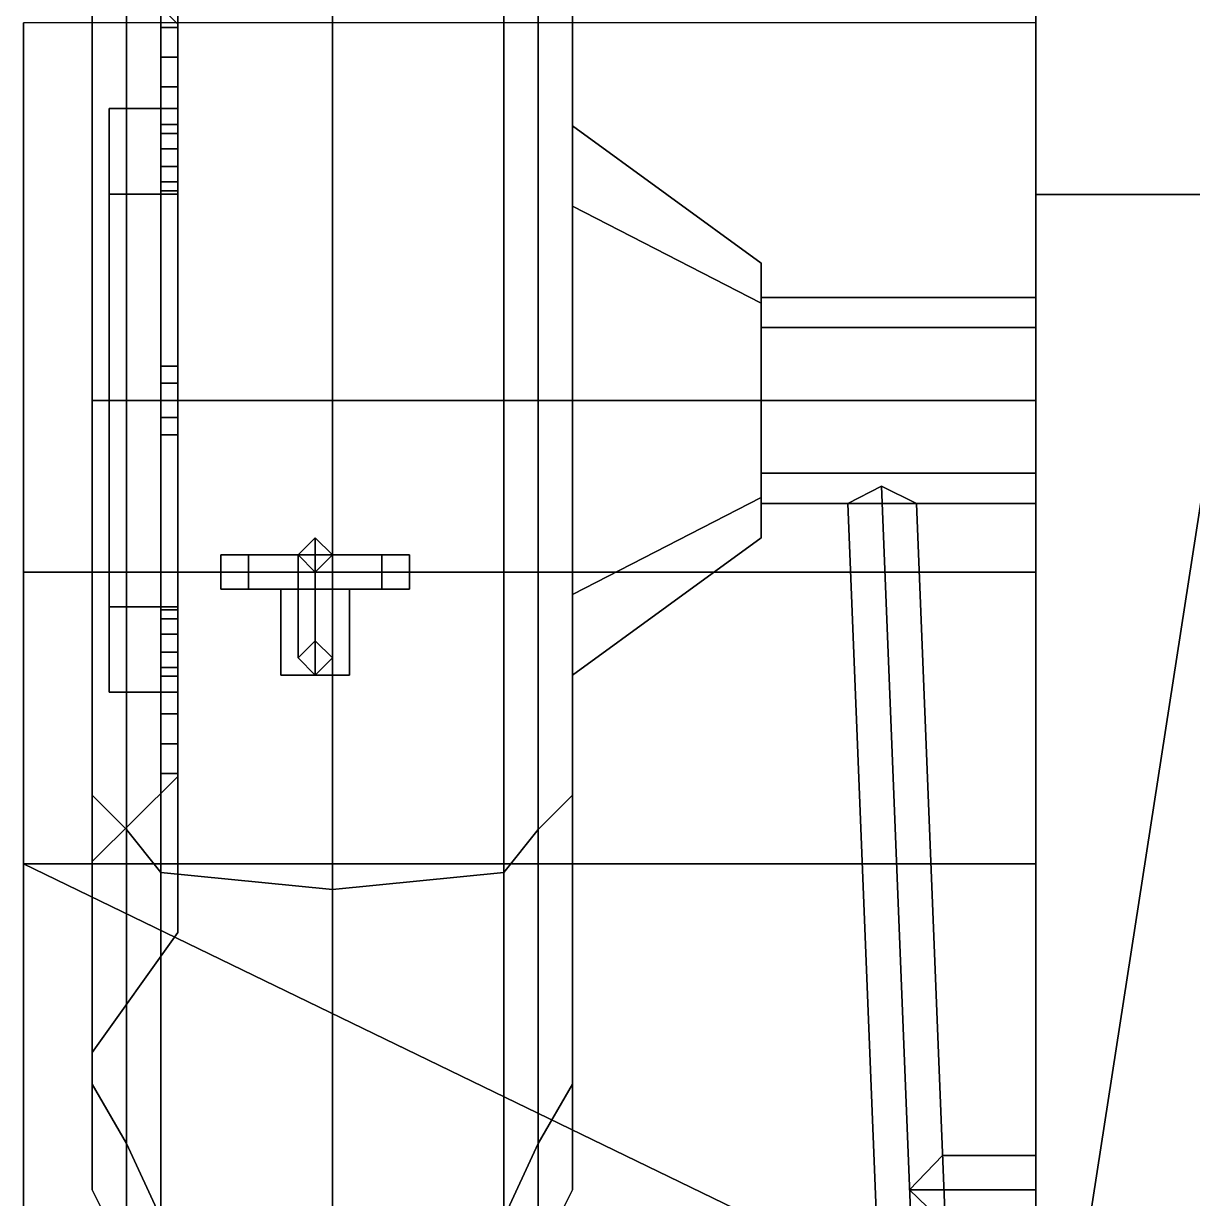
# Model space of a CAD drawing. Header units: millimetres. Extents: x -1.01 to 1.01, y -2.39 to 6.28.
# Drawn here: x -1.01 to -0.329, y -1.995 to -1.31 of the extents above; entities that cross this region are included whole.
import ezdxf

# ---------------------------------------------------------------- set-up
doc = ezdxf.new("R2010")
doc.units = ezdxf.units.MM
doc.layers.add('fenders', color=6, linetype='Continuous')
doc.layers.add('wheels', color=2, linetype='Continuous')

msp = doc.modelspace()

# ---------------------------------------------------------------- linework, layer by layer
for points in [[(0.42, -1.02, 0.47), (0.42, -2.03, 0.47), (-0.42, -2.03, 0.47), (-0.42, -1.02, 0.47)], [(-0.42, -1.3, 1.64), (-0.42, -1.02, 1.64), (-0.4199999999999999, -1.41, 1.38)], [(-0.4199999999999999, -1.41, 1.38), (-0.42, -1.02, 1.64), (-0.42, -1.02, 0.47)], [(-0.42, -1.02, 0.4700000000000001), (-0.42, -2.03, 0.4700000000000001), (-0.4199999999999999, -1.41, 1.38)], [(-0.3, -1.41, 1.38), (-0.3, -1.3, 1.64), (-0.42, -1.3, 1.64), (-0.42, -1.41, 1.38)], [(-0.58, -1.473431457505076, 0.6065685424949239), (-0.58, -1.45, 0.55), (-0.6900000000000001, -1.37, 0.55), (-0.6900000000000001, -1.416862915010152, 0.6631370849898477)], [(-0.58, -1.45, 0.55), (-0.58, -1.473431457505076, 0.4934314575050762), (-0.6900000000000001, -1.416862915010152, 0.4368629150101525), (-0.6900000000000001, -1.37, 0.55)], [(-0.42, -2.21, 0.7000000000000001), (-0.42, -2.21, 1), (-0.4199999999999999, -1.41, 1.38), (-0.4199999999999999, -2.03, 0.47)], [(-0.42, -2.21, 1), (-0.3, -1.43503008423586, 1.368110709987966), (-0.3, -1.41, 1.38), (-0.4199999999999999, -1.41, 1.38)], [(-0.58, -1.53, 0.63), (-0.58, -1.473431457505076, 0.6065685424949239), (-0.6900000000000001, -1.416862915010152, 0.6631370849898477), (-0.6900000000000001, -1.53, 0.7100000000000001)], [(-0.58, -1.473431457505076, 0.4934314575050762), (-0.58, -1.53, 0.47), (-0.6900000000000001, -1.53, 0.39), (-0.6900000000000001, -1.416862915010152, 0.4368629150101525)], [(0.42, -2.21, 1), (0.3, -1.43503008423586, 1.368110709987966), (-0.3, -1.43503008423586, 1.368110709987966), (-0.42, -2.21, 1)], [(-0.58, -1.487573593128807, 0.5924264068711929), (-0.58, -1.47, 0.55), (-0.58, -1.45, 0.55), (-0.58, -1.473431457505076, 0.6065685424949236)], [(-0.58, -1.47, 0.55), (-0.58, -1.487573593128807, 0.5075735931288072), (-0.58, -1.473431457505076, 0.4934314575050762), (-0.58, -1.45, 0.55)], [(-0.42, -1.487573593128807, 0.5924264068711929), (-0.42, -1.47, 0.55), (-0.58, -1.47, 0.55), (-0.58, -1.487573593128807, 0.5924264068711929)], [(-0.42, -1.47, 0.55), (-0.42, -1.487573593128807, 0.5075735931288072), (-0.58, -1.487573593128807, 0.5075735931288072), (-0.58, -1.47, 0.55)], [(-0.58, -1.53, 0.6100000000000001), (-0.58, -1.487573593128807, 0.5924264068711929), (-0.58, -1.473431457505076, 0.6065685424949239), (-0.58, -1.53, 0.63)], [(-0.5799999999999998, -1.487573593128807, 0.5075735931288071), (-0.5799999999999998, -1.53, 0.4900000000000001), (-0.5799999999999998, -1.53, 0.47), (-0.5799999999999998, -1.473431457505076, 0.4934314575050763)], [(-0.42, -1.53, 0.6100000000000001), (-0.42, -1.487573593128807, 0.5924264068711929), (-0.58, -1.487573593128807, 0.5924264068711929), (-0.58, -1.53, 0.6100000000000001)], [(-0.42, -1.487573593128807, 0.5075735931288072), (-0.42, -1.53, 0.49), (-0.58, -1.53, 0.49), (-0.58, -1.487573593128807, 0.5075735931288072)], [(-0.58, -1.586568542494924, 0.6065685424949239), (-0.58, -1.53, 0.63), (-0.6900000000000001, -1.53, 0.7100000000000001), (-0.6900000000000001, -1.643137084989848, 0.6631370849898477)], [(-0.58, -1.53, 0.47), (-0.58, -1.586568542494924, 0.4934314575050762), (-0.6900000000000001, -1.643137084989848, 0.4368629150101524), (-0.6900000000000001, -1.53, 0.39)], [(-0.42, -1.572426406871193, 0.5924264068711929), (-0.42, -1.53, 0.6100000000000001), (-0.58, -1.53, 0.6100000000000001), (-0.58, -1.572426406871193, 0.5924264068711929)], [(-0.42, -1.53, 0.49), (-0.42, -1.572426406871193, 0.5075735931288072), (-0.58, -1.572426406871193, 0.5075735931288072), (-0.58, -1.53, 0.49)], [(-0.58, -1.53, 0.49), (-0.58, -1.572426406871193, 0.5075735931288072), (-0.58, -1.586568542494924, 0.4934314575050762), (-0.58, -1.53, 0.4700000000000001)], [(-0.58, -1.572426406871193, 0.5924264068711929), (-0.58, -1.53, 0.61), (-0.58, -1.53, 0.63), (-0.58, -1.586568542494924, 0.6065685424949236)], [(-0.42, -1.59, 0.55), (-0.42, -1.572426406871193, 0.5924264068711929), (-0.58, -1.572426406871193, 0.5924264068711929), (-0.58, -1.59, 0.55)], [(-0.42, -1.572426406871193, 0.5075735931288072), (-0.42, -1.59, 0.55), (-0.58, -1.59, 0.55), (-0.58, -1.572426406871193, 0.5075735931288072)], [(-0.58, -1.572426406871193, 0.5075735931288075), (-0.58, -1.59, 0.5500000000000003), (-0.58, -1.61, 0.5500000000000003), (-0.58, -1.586568542494924, 0.4934314575050767)], [(-0.58, -1.59, 0.5500000000000003), (-0.58, -1.572426406871193, 0.5924264068711931), (-0.58, -1.586568542494924, 0.6065685424949241), (-0.58, -1.61, 0.5500000000000003)], [(-0.51, -1.58, 0.5700000000000001), (-0.5296000000000001, -1.59, 0.55), (-0.51, -2.08, 0.55), (-0.49, -2.08, 0.5700000000000001)], [(-0.5296000000000001, -1.59, 0.55), (-0.51, -1.58, 0.53), (-0.49, -2.08, 0.53), (-0.51, -2.08, 0.55)], [(-0.4896, -1.59, 0.55), (-0.51, -1.58, 0.5700000000000001), (-0.49, -2.08, 0.5700000000000001), (-0.47, -2.08, 0.55)], [(-0.51, -1.58, 0.53), (-0.4896, -1.59, 0.55), (-0.47, -2.08, 0.55), (-0.49, -2.08, 0.53)], [(-0.58, -1.61, 0.55), (-0.58, -1.586568542494924, 0.6065685424949239), (-0.6900000000000001, -1.643137084989848, 0.6631370849898477), (-0.6900000000000001, -1.69, 0.55)], [(-0.58, -1.586568542494924, 0.4934314575050762), (-0.58, -1.61, 0.55), (-0.6900000000000001, -1.69, 0.55), (-0.6900000000000001, -1.643137084989848, 0.4368629150101524)], [(-0.84, -1.61, 1.29), (-0.85, -1.62, 1.29), (-0.85, -1.68, 1.64), (-0.84, -1.67, 1.64)], [(-0.83, -1.62, 1.29), (-0.84, -1.61, 1.29), (-0.84, -1.67, 1.64), (-0.83, -1.68, 1.64)], [(-0.87889087296526, -1.62, 1.58889087296526), (-0.895, -1.62, 1.55), (-0.895, -1.64, 1.55), (-0.87889087296526, -1.64, 1.58889087296526)], [(-0.895, -1.62, 1.55), (-0.8788908729652601, -1.62, 1.51110912703474), (-0.8788908729652601, -1.64, 1.51110912703474), (-0.895, -1.64, 1.55)], [(-0.8011091270347399, -1.62, 1.58889087296526), (-0.895, -1.62, 1.55), (-0.87889087296526, -1.62, 1.58889087296526), (-0.84, -1.62, 1.605)], [(-0.7849999999999999, -1.62, 1.55), (-0.8788908729652601, -1.62, 1.51110912703474), (-0.895, -1.62, 1.55), (-0.8011091270347399, -1.62, 1.58889087296526)], [(-0.84, -1.62, 1.605), (-0.87889087296526, -1.62, 1.58889087296526), (-0.87889087296526, -1.64, 1.58889087296526), (-0.84, -1.64, 1.605)], [(-0.8788908729652601, -1.62, 1.51110912703474), (-0.84, -1.62, 1.495), (-0.84, -1.64, 1.495), (-0.8788908729652601, -1.64, 1.51110912703474)], [(-0.8011091270347399, -1.62, 1.51110912703474), (-0.84, -1.62, 1.495), (-0.8788908729652601, -1.62, 1.51110912703474), (-0.785, -1.62, 1.55)], [(-0.85, -1.62, 1.29), (-0.84, -1.63, 1.29), (-0.84, -1.69, 1.64), (-0.85, -1.68, 1.64)], [(-0.84, -1.63, 1.29), (-0.83, -1.62, 1.29), (-0.83, -1.68, 1.64), (-0.84, -1.69, 1.64)], [(-0.8011091270347399, -1.62, 1.58889087296526), (-0.84, -1.62, 1.605), (-0.84, -1.64, 1.605), (-0.8011091270347399, -1.64, 1.58889087296526)], [(-0.84, -1.62, 1.495), (-0.8011091270347399, -1.62, 1.51110912703474), (-0.8011091270347399, -1.64, 1.51110912703474), (-0.84, -1.64, 1.495)], [(-0.7849999999999999, -1.62, 1.55), (-0.8011091270347399, -1.62, 1.58889087296526), (-0.8011091270347399, -1.64, 1.58889087296526), (-0.7849999999999999, -1.64, 1.55)], [(-0.8011091270347399, -1.62, 1.51110912703474), (-0.7849999999999999, -1.62, 1.55), (-0.7849999999999999, -1.64, 1.55), (-0.8011091270347399, -1.64, 1.51110912703474)], [(-0.8788908729652599, -1.64, 1.58889087296526), (-0.8949999999999999, -1.64, 1.55), (-0.8599999999999999, -1.64, 1.55), (-0.8399999999999999, -1.64, 1.57)], [(-0.8949999999999998, -1.64, 1.55), (-0.87889087296526, -1.64, 1.51110912703474), (-0.8599999999999999, -1.64, 1.55)], [(-0.8399999999999999, -1.64, 1.605), (-0.8788908729652599, -1.64, 1.58889087296526), (-0.8399999999999999, -1.64, 1.57)], [(-0.87889087296526, -1.64, 1.51110912703474), (-0.8399999999999999, -1.64, 1.495), (-0.8399999999999999, -1.64, 1.53), (-0.8599999999999999, -1.64, 1.55)], [(-0.84, -1.64, 1.57), (-0.86, -1.64, 1.55), (-0.86, -1.69, 1.55), (-0.84, -1.69, 1.57)], [(-0.86, -1.64, 1.55), (-0.84, -1.64, 1.53), (-0.84, -1.69, 1.53), (-0.86, -1.69, 1.55)], [(-0.82, -1.64, 1.55), (-0.84, -1.64, 1.57), (-0.84, -1.69, 1.57), (-0.82, -1.69, 1.55)], [(-0.84, -1.64, 1.53), (-0.82, -1.64, 1.55), (-0.82, -1.69, 1.55), (-0.84, -1.69, 1.53)], [(-0.84, -1.64, 1.495), (-0.8011091270347399, -1.64, 1.51110912703474), (-0.84, -1.64, 1.53)], [(-0.8011091270347399, -1.64, 1.51110912703474), (-0.7849999999999999, -1.64, 1.55), (-0.82, -1.64, 1.55), (-0.84, -1.64, 1.53)], [(-0.8011091270347399, -1.64, 1.58889087296526), (-0.8400000000000001, -1.64, 1.605), (-0.8400000000000001, -1.64, 1.57), (-0.8200000000000001, -1.64, 1.55)], [(-0.7850000000000001, -1.64, 1.55), (-0.8011091270347399, -1.64, 1.58889087296526), (-0.8200000000000001, -1.64, 1.55)], [(-0.8400000000000001, -1.69, 1.64), (-0.83, -1.68, 1.64), (-0.84, -1.67, 1.64), (-0.85, -1.68, 1.64)], [(-0.8400000000000001, -1.69, 1.53), (-0.8200000000000001, -1.69, 1.55), (-0.84, -1.69, 1.57), (-0.86, -1.69, 1.55)], [(-0.42, -1.99, 0.5700000000000001), (-0.42, -1.97, 0.55), (-0.4744, -1.97, 0.55), (-0.4936, -1.99, 0.5700000000000001)], [(-0.42, -1.97, 0.55), (-0.42, -1.99, 0.53), (-0.4936, -1.99, 0.53), (-0.4744, -1.97, 0.55)], [(-0.42, -2.01, 0.55), (-0.42, -1.99, 0.5700000000000001), (-0.4936, -1.99, 0.5700000000000001), (-0.4728000000000001, -2.01, 0.55)], [(-0.42, -1.99, 0.53), (-0.42, -2.01, 0.55), (-0.4728000000000001, -2.01, 0.55), (-0.4936, -1.99, 0.53)]]:
    msp.add_3dface(points)
at = {"layer": 'fenders'}
for points in [[(-0.4199999999999999, -1.63, 1.29), (-0.4199999999999999, -1.31, 1.29), (-1.01, -1.31, 1.29), (-1.01, -1.63, 1.29)], [(-1.01, -1.63, 1.29), (-1.01, -1.31, 1.29), (-1.01, -1.31, 1.25), (-1.01, -1.63, 1.25)], [(-0.4199999999999999, -2.000000000000002, 1.099749999999999), (-0.4199999999999999, -1.599473684210526, 1.29), (-0.4199999999999999, -1.63, 1.29), (-0.4199999999999999, -1.8, 1.24)], [(-1.01, -1.8, 1.24), (-1.01, -1.63, 1.29), (-1.01, -1.63, 1.25)], [(-0.4199999999999999, -1.8, 1.24), (-0.4199999999999999, -1.63, 1.29), (-1.01, -1.63, 1.29), (-1.01, -1.8, 1.24)], [(-1.01, -1.79, 1.2), (-1.01, -1.8, 1.24), (-1.01, -1.63, 1.25), (-1.01, -1.79, 1.2)], [(-1.01, -1.79, 1.2), (-1.01, -2.12, 1.06), (-1.01, -1.8, 1.24), (-1.01, -1.79, 1.2)], [(-1.01, -2.12, 1.01), (-1.01, -2.12, 1.06), (-1.01, -1.79, 1.2), (-1.01, -2.12, 1.01)], [(-0.4200000000000005, -2.013333333333333, 1.12), (-0.4199999999999999, -1.8, 1.24), (-1.01, -1.8, 1.24), (-0.5700000000000001, -2.013333333333333, 1.12)], [(-0.5700000000000001, -2.013333333333333, 1.12), (-1.01, -1.8, 1.24), (-1.01, -2.12, 1.06), (-0.5700000000000001, -2.21, 1.009375)], [(-0.4199999999999999, -2.000000000000002, 1.099749999999999), (-0.4199999999999999, -1.8, 1.24), (-0.4199999999999999, -1.8, 1.24), (-0.4199999999999999, -2.000000000000002, 1.12)], [(-0.4199999999999999, -2.000000000000002, 1.12), (-0.4199999999999999, -1.8, 1.24), (-0.4199999999999999, -1.8, 1.24), (-0.4200000000000005, -2.013333333333333, 1.12)]]:
    msp.add_3dface(points, dxfattribs=at)
at = {"layer": 'wheels'}
for points in [[(-0.69, -1.131628314259158, 0.7800000000000001), (-0.6900000000000002, -1.76, 0.948371685740842), (-0.6900000000000002, -1.928371685740842, 0.7800000000000002), (-0.69, -1.07, 0.55)], [(-0.69, -1.07, 0.5500000000000002), (-0.6900000000000002, -1.928371685740842, 0.7800000000000002), (-0.6900000000000002, -1.99, 0.5500000000000003), (-0.69, -1.131628314259158, 0.3200000000000002)], [(-0.69, -1.131628314259158, 0.3200000000000003), (-0.6900000000000002, -1.99, 0.5500000000000004), (-0.6900000000000002, -1.928371685740842, 0.3200000000000003), (-0.6900000000000001, -1.3, 0.1516283142591583)], [(-0.6900000000000001, -1.3, 0.9483716857408419), (-0.6900000000000002, -1.53, 1.01), (-0.6900000000000002, -1.76, 0.948371685740842), (-0.69, -1.131628314259158, 0.78)], [(-0.97, -1.261299423149112, 0.8187005768508882), (-0.97, -1.15, 0.55), (-0.92, -1.22, 0.55), (-0.92, -1.31079689783217, 0.7692031021678298)], [(-0.97, -1.15, 0.55), (-0.97, -1.261299423149112, 0.281299423149112), (-0.92, -1.31079689783217, 0.3307968978321704), (-0.92, -1.22, 0.55)], [(-0.9200000000000002, -1.31079689783217, 0.7692031021678283), (-0.92, -1.22, 0.5500000000000003), (-0.92, -1.312679491924311, 0.5600000000000003), (-0.92, -1.33, 0.5700000000000003)], [(-0.9200000000000002, -1.22, 0.5500000000000005), (-0.92, -1.37443650813896, 0.4227207793864221), (-0.92, -1.33, 0.5300000000000007), (-0.92, -1.312679491924311, 0.5400000000000007)], [(-0.9200000000000002, -1.220000000000001, 0.5499999999999987), (-0.92, -1.31079689783217, 0.3307968978321707), (-0.92, -1.369260127236909, 0.4034022628606406), (-0.92, -1.37443650813896, 0.4227207793864221)], [(-0.92, -1.22, 0.5500000000000003), (-0.92, -1.22, 0.5500000000000003), (-0.92, -1.312679491924311, 0.5400000000000003), (-0.92, -1.312679491924311, 0.5600000000000003)], [(-0.8300000000000001, -1.245, 0.05636551984287019), (-0.8300000000000001, -1.53, -0.01999999999999991), (-0.93, -1.53), (-0.93, -1.255, 0.07368602791855888)], [(-0.8300000000000001, -1.53, 1.12), (-0.8300000000000001, -1.245, 1.04363448015713), (-0.93, -1.255, 1.026313972081441), (-0.93, -1.53, 1.1)], [(-0.8300000000000001, -1.53, -0.01999999999999991), (-0.8300000000000001, -1.245000000000001, 0.05636551984287008), (-0.73, -1.255, 0.07368602791855877), (-0.7300000000000001, -1.53)], [(-0.8300000000000001, -1.245000000000001, 1.04363448015713), (-0.8300000000000001, -1.53, 1.12), (-0.7300000000000001, -1.53, 1.1), (-0.73, -1.255, 1.026313972081441)], [(-0.93, -1.255, 0.07368602791855872), (-0.93, -1.53), (-0.9500000000000001, -1.53, 0.05000000000000004), (-0.9500000000000001, -1.28, 0.1169872981077809)], [(-0.93, -1.53, 1.1), (-0.93, -1.255, 1.026313972081441), (-0.9500000000000001, -1.28, 0.9830127018922195), (-0.9500000000000001, -1.53, 1.05)], [(-0.7300000000000001, -1.530000000000001), (-0.73, -1.255, 0.0736860279185585), (-0.7100000000000001, -1.280000000000001, 0.1169872981077805), (-0.7100000000000002, -1.530000000000001, 0.05000000000000004)], [(-0.73, -1.255, 1.026313972081442), (-0.7300000000000001, -1.53, 1.1), (-0.7100000000000002, -1.53, 1.05), (-0.7100000000000001, -1.280000000000001, 0.9830127018922195)], [(-0.97, -1.261299423149112, 0.281299423149112), (-0.9700000000000001, -1.53, 0.17), (-0.92, -1.53, 0.24), (-0.92, -1.31079689783217, 0.3307968978321704)], [(-0.9700000000000001, -1.3, 0.1516283142591586), (-0.9700000000000001, -1.53, 0.0900000000000003), (-0.97, -1.53, 0.1700000000000002), (-0.97, -1.261299423149112, 0.2812994231491122)], [(-0.9700000000000001, -1.53, 0.93), (-0.97, -1.261299423149112, 0.8187005768508882), (-0.92, -1.31079689783217, 0.7692031021678298), (-0.92, -1.53, 0.8600000000000001)], [(-0.9700000000000001, -1.3, 0.948371685740842), (-0.97, -1.261299423149112, 0.8187005768508882), (-0.9700000000000001, -1.53, 0.93)], [(-0.9500000000000001, -1.28, 0.1169872981077809), (-0.9500000000000001, -1.53, 0.05000000000000004), (-0.9700000000000001, -1.53, 0.09000000000000002), (-0.9700000000000001, -1.3, 0.1516283142591583)], [(-0.9500000000000001, -1.53, 1.05), (-0.9500000000000001, -1.28, 0.9830127018922195), (-0.9700000000000001, -1.3, 0.948371685740842), (-0.9700000000000001, -1.53, 1.01)], [(-0.7100000000000002, -1.53, 0.05000000000000004), (-0.7100000000000001, -1.28, 0.1169872981077807), (-0.6900000000000001, -1.3, 0.1516283142591583), (-0.6900000000000002, -1.53, 0.09000000000000002)], [(-0.7100000000000001, -1.28, 0.9830127018922193), (-0.7100000000000002, -1.53, 1.05), (-0.6900000000000002, -1.53, 1.01), (-0.6900000000000001, -1.3, 0.9483716857408417)], [(-0.9700000000000001, -1.53, 1.01), (-0.9700000000000001, -1.3, 0.9483716857408417), (-0.9700000000000001, -1.53, 0.93)], [(-0.6900000000000001, -1.3, 0.1516283142591585), (-0.6900000000000002, -1.928371685740842, 0.3200000000000003), (-0.6900000000000002, -1.76, 0.1516283142591583), (-0.6900000000000002, -1.53, 0.09000000000000002)], [(-0.93, -1.312679491924311, 0.5600000000000003), (-0.93, -1.312679491924311, 0.5400000000000003), (-0.93, -1.33, 0.5300000000000002), (-0.93, -1.33, 0.5700000000000003)], [(-0.92, -1.312679491924311, 0.5400000000000003), (-0.92, -1.33, 0.5300000000000002), (-0.93, -1.33, 0.5300000000000002), (-0.93, -1.312679491924311, 0.5400000000000003)], [(-0.92, -1.312679491924311, 0.5600000000000003), (-0.92, -1.312679491924311, 0.5400000000000003), (-0.93, -1.312679491924311, 0.5400000000000003), (-0.93, -1.312679491924311, 0.5600000000000003)], [(-0.92, -1.33, 0.5700000000000003), (-0.92, -1.312679491924311, 0.5600000000000003), (-0.93, -1.312679491924311, 0.5600000000000003), (-0.93, -1.33, 0.5700000000000003)], [(-0.9200000000000002, -1.310796897832172, 0.3307968978321696), (-0.92, -1.53, 0.24), (-0.92, -1.52, 0.3326794919243113), (-0.92, -1.51, 0.3500000000000001)], [(-0.9200000000000002, -1.31079689783217, 0.76920310216783), (-0.92, -1.33, 0.5700000000000003), (-0.92, -1.37443650813896, 0.6772792206135787), (-0.92, -1.369260127236909, 0.6965977371393601)], [(-0.92, -1.31079689783217, 0.3307968978321707), (-0.92, -1.31079689783217, 0.3307968978321707), (-0.92, -1.38340226286064, 0.3892601272369096), (-0.92, -1.369260127236909, 0.4034022628606406)], [(-0.9200000000000002, -1.31079689783217, 0.3307968978321703), (-0.92, -1.51, 0.3500000000000001), (-0.92, -1.402720779386422, 0.3944365081389599), (-0.92, -1.38340226286064, 0.3892601272369095)], [(-0.9200000000000002, -1.529999999999998, 0.8599999999999994), (-0.92, -1.31079689783217, 0.7692031021678297), (-0.92, -1.38340226286064, 0.7107398727630908), (-0.92, -1.402720779386421, 0.7055634918610405)], [(-0.92, -1.31079689783217, 0.7692031021678297), (-0.92, -1.31079689783217, 0.7692031021678297), (-0.92, -1.369260127236909, 0.6965977371393598), (-0.92, -1.38340226286064, 0.7107398727630908)], [(-0.93, -1.33, 0.5700000000000003), (-0.93, -1.33, 0.5300000000000002), (-0.93, -1.347320508075689, 0.5400000000000003), (-0.93, -1.347320508075689, 0.5600000000000003)], [(-0.92, -1.347320508075689, 0.5600000000000003), (-0.92, -1.33, 0.5700000000000003), (-0.93, -1.33, 0.5700000000000003), (-0.93, -1.347320508075689, 0.5600000000000003)], [(-0.92, -1.33, 0.5300000000000002), (-0.92, -1.347320508075689, 0.5400000000000003), (-0.93, -1.347320508075689, 0.5400000000000003), (-0.93, -1.33, 0.5300000000000002)], [(-0.92, -1.37443650813896, 0.4227207793864221), (-0.92, -1.393755024664741, 0.4278971602884725), (-0.92, -1.347320508075689, 0.5400000000000007), (-0.92, -1.33, 0.5300000000000007)], [(-0.92, -1.33, 0.5700000000000003), (-0.92, -1.347320508075689, 0.5600000000000003), (-0.92, -1.393755024664741, 0.6721028397115283), (-0.92, -1.37443650813896, 0.6772792206135787)], [(-0.92, -1.347320508075689, 0.5400000000000003), (-0.92, -1.347320508075689, 0.5600000000000003), (-0.93, -1.347320508075689, 0.5600000000000003), (-0.93, -1.347320508075689, 0.5400000000000003)], [(-0.92, -1.393755024664741, 0.4278971602884725), (-0.92, -1.409791847198287, 0.4297918471982873), (-0.92, -1.36, 0.5500000000000007), (-0.92, -1.347320508075689, 0.5400000000000007)], [(-0.92, -1.347320508075689, 0.5600000000000003), (-0.92, -1.36, 0.5500000000000003), (-0.92, -1.409791847198287, 0.6702081528017134), (-0.92, -1.393755024664741, 0.6721028397115283)], [(-0.92, -1.36, 0.5499999999999998), (-0.92, -1.36, 0.5499999999999998), (-0.92, -1.347320508075689, 0.5599999999999996), (-0.92, -1.347320508075689, 0.5399999999999996)], [(-0.9600000000000001, -1.53, 0.7200000000000002), (-0.9600000000000001, -1.409791847198287, 0.6702081528017133), (-0.9600000000000001, -1.36, 0.55), (-0.9600000000000001, -1.650208152801713, 0.6702081528017131)], [(-0.92, -1.36, 0.55), (-0.92, -1.409791847198287, 0.429791847198287), (-0.9600000000000001, -1.409791847198287, 0.429791847198287), (-0.9600000000000001, -1.36, 0.55)], [(-0.9600000000000001, -1.650208152801713, 0.6702081528017131), (-0.9600000000000001, -1.36, 0.55), (-0.9600000000000001, -1.409791847198287, 0.429791847198287), (-0.9600000000000001, -1.7, 0.55)], [(-0.92, -1.409791847198287, 0.6702081528017132), (-0.92, -1.36, 0.55), (-0.9600000000000001, -1.36, 0.55), (-0.9600000000000001, -1.409791847198287, 0.6702081528017132)], [(-0.93, -1.38340226286064, 0.7107398727630908), (-0.93, -1.369260127236909, 0.6965977371393598), (-0.93, -1.37443650813896, 0.6772792206135787), (-0.93, -1.402720779386421, 0.7055634918610405)], [(-0.92, -1.369260127236909, 0.6965977371393598), (-0.92, -1.37443650813896, 0.6772792206135787), (-0.93, -1.37443650813896, 0.6772792206135787), (-0.93, -1.369260127236909, 0.6965977371393598)], [(-0.93, -1.369260127236909, 0.4034022628606406), (-0.93, -1.38340226286064, 0.3892601272369096), (-0.93, -1.402720779386421, 0.39443650813896), (-0.93, -1.37443650813896, 0.4227207793864221)], [(-0.92, -1.369260127236909, 0.4034022628606406), (-0.92, -1.38340226286064, 0.3892601272369096), (-0.93, -1.38340226286064, 0.3892601272369096), (-0.93, -1.369260127236909, 0.4034022628606406)], [(-0.92, -1.37443650813896, 0.4227207793864221), (-0.92, -1.369260127236909, 0.4034022628606406), (-0.93, -1.369260127236909, 0.4034022628606406), (-0.93, -1.37443650813896, 0.4227207793864221)], [(-0.92, -1.38340226286064, 0.7107398727630908), (-0.92, -1.369260127236909, 0.6965977371393598), (-0.93, -1.369260127236909, 0.6965977371393598), (-0.93, -1.38340226286064, 0.7107398727630908)], [(-0.93, -1.402720779386421, 0.7055634918610405), (-0.93, -1.37443650813896, 0.6772792206135787), (-0.93, -1.393755024664741, 0.6721028397115281), (-0.93, -1.407897160288472, 0.6862449753352591)], [(-0.93, -1.37443650813896, 0.4227207793864221), (-0.93, -1.402720779386421, 0.39443650813896), (-0.93, -1.407897160288472, 0.4137550246647415), (-0.93, -1.393755024664741, 0.4278971602884725)], [(-0.92, -1.393755024664741, 0.4278971602884725), (-0.92, -1.37443650813896, 0.4227207793864221), (-0.93, -1.37443650813896, 0.4227207793864221), (-0.93, -1.393755024664741, 0.4278971602884725)], [(-0.92, -1.37443650813896, 0.6772792206135787), (-0.92, -1.393755024664741, 0.6721028397115281), (-0.93, -1.393755024664741, 0.6721028397115281), (-0.93, -1.37443650813896, 0.6772792206135787)], [(-0.92, -1.38340226286064, 0.3892601272369096), (-0.92, -1.402720779386421, 0.39443650813896), (-0.93, -1.402720779386421, 0.39443650813896), (-0.93, -1.38340226286064, 0.3892601272369096)], [(-0.92, -1.402720779386421, 0.7055634918610405), (-0.92, -1.38340226286064, 0.7107398727630908), (-0.93, -1.38340226286064, 0.7107398727630908), (-0.93, -1.402720779386421, 0.7055634918610405)], [(-0.92, -1.407897160288472, 0.4137550246647415), (-0.92, -1.393755024664741, 0.4278971602884725), (-0.93, -1.393755024664741, 0.4278971602884725), (-0.93, -1.407897160288472, 0.4137550246647415)], [(-0.92, -1.393755024664741, 0.6721028397115281), (-0.92, -1.407897160288472, 0.6862449753352591), (-0.93, -1.407897160288472, 0.6862449753352591), (-0.93, -1.393755024664741, 0.6721028397115281)], [(-0.9199999999999999, -1.409791847198287, 0.4297918471982864), (-0.9199999999999999, -1.409791847198287, 0.4297918471982864), (-0.9199999999999999, -1.393755024664742, 0.4278971602884716), (-0.9199999999999999, -1.407897160288472, 0.4137550246647406)], [(-0.92, -1.409791847198287, 0.6702081528017128), (-0.92, -1.409791847198287, 0.6702081528017128), (-0.92, -1.407897160288472, 0.6862449753352591), (-0.92, -1.393755024664741, 0.6721028397115281)], [(-0.92, -1.407897160288472, 0.6862449753352591), (-0.92, -1.402720779386421, 0.7055634918610405), (-0.93, -1.402720779386421, 0.7055634918610405), (-0.93, -1.407897160288472, 0.6862449753352591)], [(-0.92, -1.402720779386421, 0.39443650813896), (-0.92, -1.407897160288472, 0.4137550246647415), (-0.93, -1.407897160288472, 0.4137550246647415), (-0.93, -1.402720779386421, 0.39443650813896)], [(-0.92, -1.402720779386421, 0.7055634918610405), (-0.92, -1.407897160288472, 0.6862449753352591), (-0.92, -1.52, 0.7326794919243109), (-0.92, -1.51, 0.7499999999999998)], [(-0.92, -1.51, 0.3500000000000001), (-0.92, -1.52, 0.3673205080756888), (-0.92, -1.407897160288472, 0.4137550246647413), (-0.92, -1.402720779386422, 0.3944365081389599)], [(-0.9200000000000002, -1.53, 0.8600000000000002), (-0.92, -1.402720779386421, 0.7055634918610405), (-0.92, -1.51, 0.7499999999999998), (-0.92, -1.52, 0.7673205080756886)], [(-0.92, -1.53, 0.7200000000000001), (-0.92, -1.409791847198287, 0.6702081528017132), (-0.9600000000000001, -1.409791847198287, 0.6702081528017132), (-0.9600000000000001, -1.53, 0.7200000000000001)], [(-0.9600000000000001, -1.7, 0.5500000000000002), (-0.9600000000000001, -1.409791847198287, 0.4297918471982871), (-0.9600000000000001, -1.53, 0.38), (-0.9600000000000001, -1.650208152801713, 0.4297918471982869)], [(-0.92, -1.409791847198287, 0.429791847198287), (-0.92, -1.53, 0.38), (-0.9600000000000001, -1.53, 0.38), (-0.9600000000000001, -1.409791847198287, 0.429791847198287)], [(-0.92, -1.407897160288472, 0.6862449753352591), (-0.92, -1.409791847198287, 0.6702081528017131), (-0.92, -1.53, 0.72), (-0.92, -1.52, 0.7326794919243109)], [(-0.92, -1.52, 0.3673205080756888), (-0.92, -1.53, 0.38), (-0.92, -1.409791847198287, 0.4297918471982871), (-0.92, -1.407897160288472, 0.4137550246647413)], [(-0.93, -1.51, 0.3500000000000001), (-0.93, -1.55, 0.3500000000000001), (-0.93, -1.54, 0.3673205080756888), (-0.93, -1.52, 0.3673205080756888)], [(-0.93, -1.52, 0.3326794919243113), (-0.93, -1.54, 0.3326794919243113), (-0.93, -1.55, 0.3500000000000001), (-0.93, -1.51, 0.3500000000000001)], [(-0.92, -1.52, 0.3673205080756888), (-0.92, -1.51, 0.3500000000000001), (-0.93, -1.51, 0.3500000000000001), (-0.93, -1.52, 0.3673205080756888)], [(-0.92, -1.51, 0.3500000000000001), (-0.92, -1.52, 0.3326794919243113), (-0.93, -1.52, 0.3326794919243113), (-0.93, -1.51, 0.3500000000000001)], [(-0.92, -1.52, 0.7673205080756887), (-0.92, -1.51, 0.75), (-0.93, -1.51, 0.75), (-0.93, -1.52, 0.7673205080756887)], [(-0.92, -1.51, 0.75), (-0.92, -1.52, 0.7326794919243113), (-0.93, -1.52, 0.7326794919243113), (-0.93, -1.51, 0.75)], [(-0.93, -1.54, 0.7673205080756887), (-0.93, -1.52, 0.7673205080756887), (-0.93, -1.51, 0.75), (-0.93, -1.55, 0.75)], [(-0.93, -1.55, 0.75), (-0.93, -1.51, 0.75), (-0.93, -1.52, 0.7326794919243113), (-0.93, -1.54, 0.7326794919243113)], [(-0.92, -1.54, 0.3673205080756888), (-0.92, -1.52, 0.3673205080756888), (-0.93, -1.52, 0.3673205080756888), (-0.93, -1.54, 0.3673205080756888)], [(-0.92, -1.52, 0.3326794919243113), (-0.92, -1.54, 0.3326794919243113), (-0.93, -1.54, 0.3326794919243113), (-0.93, -1.52, 0.3326794919243113)], [(-0.92, -1.54, 0.7673205080756887), (-0.92, -1.52, 0.7673205080756887), (-0.93, -1.52, 0.7673205080756887), (-0.93, -1.54, 0.7673205080756887)], [(-0.92, -1.52, 0.7326794919243113), (-0.92, -1.54, 0.7326794919243113), (-0.93, -1.54, 0.7326794919243113), (-0.93, -1.52, 0.7326794919243113)], [(-0.92, -1.53, 0.24), (-0.92, -1.53, 0.24), (-0.92, -1.54, 0.3326794919243113), (-0.92, -1.52, 0.3326794919243113)], [(-0.92, -1.53, 0.7200000000000001), (-0.92, -1.53, 0.7200000000000001), (-0.92, -1.54, 0.7326794919243113), (-0.92, -1.52, 0.7326794919243113)], [(-0.92, -1.53, 0.8600000000000001), (-0.92, -1.53, 0.8600000000000001), (-0.92, -1.52, 0.7673205080756887), (-0.92, -1.54, 0.7673205080756887)], [(-0.92, -1.53, 0.3799999999999999), (-0.92, -1.53, 0.3799999999999999), (-0.92, -1.52, 0.3673205080756887), (-0.92, -1.54, 0.3673205080756887)], [(-0.9700000000000001, -1.53, 0.17), (-0.9700000000000001, -1.798700576850888, 0.2812994231491119), (-0.9200000000000002, -1.74920310216783, 0.3307968978321703), (-0.92, -1.53, 0.24)], [(-0.9700000000000001, -1.76, 0.151628314259158), (-0.97, -1.798700576850888, 0.2812994231491118), (-0.9700000000000001, -1.53, 0.17)], [(-0.9500000000000001, -1.53, 0.05000000000000004), (-0.9500000000000001, -1.78, 0.1169872981077807), (-0.9700000000000001, -1.76, 0.1516283142591583), (-0.9700000000000001, -1.53, 0.09000000000000002)], [(-0.9700000000000001, -1.53, 0.09000000000000008), (-0.9700000000000001, -1.76, 0.1516283142591582), (-0.9700000000000001, -1.53, 0.17)], [(-0.9700000000000001, -1.798700576850888, 0.8187005768508882), (-0.9700000000000001, -1.53, 0.93), (-0.92, -1.53, 0.8600000000000001), (-0.9200000000000002, -1.74920310216783, 0.7692031021678298)], [(-0.9700000000000001, -1.760000000000001, 0.9483716857408415), (-0.9700000000000001, -1.530000000000001, 1.01), (-0.97, -1.53, 0.9300000000000002), (-0.97, -1.798700576850888, 0.8187005768508879)], [(-0.9500000000000001, -1.78, 0.9830127018922193), (-0.9500000000000001, -1.53, 1.05), (-0.9700000000000001, -1.53, 1.01), (-0.9700000000000001, -1.76, 0.9483716857408417)], [(-0.92, -1.650208152801713, 0.6702081528017131), (-0.92, -1.53, 0.7200000000000001), (-0.9600000000000001, -1.53, 0.7200000000000001), (-0.9600000000000001, -1.650208152801713, 0.6702081528017131)], [(-0.92, -1.53, 0.38), (-0.92, -1.650208152801713, 0.4297918471982869), (-0.9600000000000001, -1.650208152801713, 0.4297918471982869), (-0.9600000000000001, -1.53, 0.38)], [(-0.93, -1.53), (-0.93, -1.805, 0.0736860279185585), (-0.9500000000000001, -1.78, 0.1169872981077805), (-0.9500000000000001, -1.53, 0.05000000000000004)], [(-0.93, -1.805, 1.026313972081442), (-0.93, -1.53, 1.1), (-0.9500000000000001, -1.53, 1.05), (-0.9500000000000001, -1.78, 0.9830127018922195)], [(-0.8300000000000001, -1.53, -0.01999999999999991), (-0.8300000000000001, -1.815, 0.05636551984287008), (-0.93, -1.805, 0.07368602791855877), (-0.93, -1.53)], [(-0.8300000000000001, -1.815, 1.04363448015713), (-0.8300000000000001, -1.53, 1.12), (-0.93, -1.53, 1.1), (-0.93, -1.805, 1.026313972081441)], [(-0.9200000000000002, -1.53, 0.2399999999999999), (-0.92, -1.657279220613578, 0.3944365081389597), (-0.92, -1.55, 0.3500000000000004), (-0.92, -1.54, 0.3326794919243116)], [(-0.9200000000000002, -1.530000000000002, 0.2400000000000008), (-0.92, -1.74920310216783, 0.3307968978321701), (-0.92, -1.67659773713936, 0.3892601272369091), (-0.92, -1.657279220613578, 0.3944365081389597)], [(-0.92, -1.54, 0.7326794919243113), (-0.92, -1.53, 0.7200000000000001), (-0.92, -1.650208152801713, 0.6702081528017131), (-0.92, -1.652102839711528, 0.6862449753352589)], [(-0.92, -1.652102839711528, 0.4137550246647409), (-0.92, -1.650208152801713, 0.4297918471982869), (-0.92, -1.53, 0.38), (-0.92, -1.54, 0.3673205080756891)], [(-0.9200000000000002, -1.749203102167828, 0.7692031021678306), (-0.92, -1.53, 0.8600000000000001), (-0.92, -1.54, 0.7673205080756887), (-0.92, -1.55, 0.75)], [(-0.8300000000000001, -1.815, 0.05636551984287019), (-0.8300000000000001, -1.53, -0.01999999999999991), (-0.7300000000000001, -1.53), (-0.7300000000000002, -1.805, 0.07368602791855888)], [(-0.8300000000000001, -1.53, 1.12), (-0.8300000000000001, -1.815, 1.04363448015713), (-0.7300000000000002, -1.805, 1.026313972081441), (-0.7300000000000001, -1.53, 1.1)], [(-0.7300000000000002, -1.805, 0.07368602791855872), (-0.7300000000000001, -1.530000000000001), (-0.7100000000000002, -1.530000000000001, 0.05000000000000004), (-0.7100000000000002, -1.780000000000001, 0.1169872981077809)], [(-0.7300000000000001, -1.53, 1.1), (-0.7300000000000002, -1.805, 1.026313972081441), (-0.7100000000000002, -1.78, 0.9830127018922195), (-0.7100000000000002, -1.53, 1.05)], [(-0.7100000000000002, -1.780000000000001, 0.1169872981077809), (-0.7100000000000002, -1.53, 0.05000000000000004), (-0.6900000000000002, -1.53, 0.09000000000000002), (-0.6900000000000002, -1.76, 0.1516283142591583)], [(-0.7100000000000002, -1.53, 1.05), (-0.7100000000000002, -1.78, 0.9830127018922195), (-0.6900000000000002, -1.76, 0.948371685740842), (-0.6900000000000002, -1.53, 1.01)], [(-0.92, -1.55, 0.3500000000000001), (-0.92, -1.54, 0.3673205080756888), (-0.93, -1.54, 0.3673205080756888), (-0.93, -1.55, 0.3500000000000001)], [(-0.92, -1.54, 0.3326794919243113), (-0.92, -1.55, 0.3500000000000001), (-0.93, -1.55, 0.3500000000000001), (-0.93, -1.54, 0.3326794919243113)], [(-0.92, -1.55, 0.75), (-0.92, -1.54, 0.7673205080756887), (-0.93, -1.54, 0.7673205080756887), (-0.93, -1.55, 0.75)], [(-0.92, -1.54, 0.7326794919243113), (-0.92, -1.55, 0.75), (-0.93, -1.55, 0.75), (-0.93, -1.54, 0.7326794919243113)], [(-0.92, -1.55, 0.75), (-0.92, -1.54, 0.7326794919243113), (-0.92, -1.652102839711528, 0.6862449753352589), (-0.92, -1.657279220613578, 0.7055634918610403)], [(-0.92, -1.657279220613578, 0.3944365081389597), (-0.92, -1.652102839711528, 0.4137550246647409), (-0.92, -1.54, 0.3673205080756891), (-0.92, -1.55, 0.3500000000000004)], [(-0.9200000000000002, -1.74920310216783, 0.7692031021678299), (-0.92, -1.55, 0.75), (-0.92, -1.657279220613578, 0.7055634918610403), (-0.92, -1.67659773713936, 0.7107398727630907)], [(-0.92, -1.650208152801713, 0.4297918471982869), (-0.92, -1.7, 0.55), (-0.9600000000000001, -1.7, 0.55), (-0.9600000000000001, -1.650208152801713, 0.4297918471982869)], [(-0.92, -1.7, 0.55), (-0.92, -1.650208152801713, 0.6702081528017131), (-0.9600000000000001, -1.650208152801713, 0.6702081528017131), (-0.9600000000000001, -1.7, 0.55)], [(-0.93, -1.68556349186104, 0.6772792206135783), (-0.93, -1.657279220613578, 0.7055634918610403), (-0.93, -1.652102839711528, 0.6862449753352589), (-0.93, -1.666244975335259, 0.6721028397115278)], [(-0.92, -1.657279220613578, 0.7055634918610403), (-0.92, -1.652102839711528, 0.6862449753352589), (-0.93, -1.652102839711528, 0.6862449753352589), (-0.93, -1.657279220613578, 0.7055634918610403)], [(-0.93, -1.657279220613578, 0.3944365081389597), (-0.93, -1.68556349186104, 0.4227207793864215), (-0.93, -1.666244975335259, 0.4278971602884719), (-0.93, -1.652102839711528, 0.4137550246647409)], [(-0.92, -1.652102839711528, 0.4137550246647409), (-0.92, -1.657279220613578, 0.3944365081389597), (-0.93, -1.657279220613578, 0.3944365081389597), (-0.93, -1.652102839711528, 0.4137550246647409)], [(-0.92, -1.666244975335259, 0.4278971602884719), (-0.92, -1.652102839711528, 0.4137550246647409), (-0.93, -1.652102839711528, 0.4137550246647409), (-0.93, -1.666244975335259, 0.4278971602884719)], [(-0.92, -1.652102839711528, 0.6862449753352589), (-0.92, -1.666244975335259, 0.6721028397115278), (-0.93, -1.666244975335259, 0.6721028397115278), (-0.93, -1.652102839711528, 0.6862449753352589)], [(-0.92, -1.712679491924311, 0.5399999999999998), (-0.92, -1.7, 0.55), (-0.92, -1.650208152801713, 0.4297918471982869), (-0.92, -1.666244975335259, 0.427897160288472)], [(-0.92, -1.666244975335259, 0.6721028397115278), (-0.92, -1.650208152801713, 0.670208152801713), (-0.92, -1.7, 0.5499999999999996), (-0.92, -1.712679491924311, 0.5599999999999996)], [(-0.92, -1.650208152801714, 0.4297918471982867), (-0.92, -1.650208152801714, 0.4297918471982867), (-0.92, -1.652102839711528, 0.413755024664741), (-0.92, -1.66624497533526, 0.427897160288472)], [(-0.92, -1.650208152801714, 0.6702081528017132), (-0.92, -1.650208152801714, 0.6702081528017132), (-0.92, -1.666244975335259, 0.6721028397115285), (-0.92, -1.652102839711528, 0.6862449753352595)], [(-0.93, -1.690739872763091, 0.6965977371393597), (-0.93, -1.67659773713936, 0.7107398727630907), (-0.93, -1.657279220613578, 0.7055634918610403), (-0.93, -1.68556349186104, 0.6772792206135783)], [(-0.93, -1.67659773713936, 0.3892601272369091), (-0.93, -1.690739872763091, 0.4034022628606401), (-0.93, -1.68556349186104, 0.4227207793864215), (-0.93, -1.657279220613578, 0.3944365081389597)], [(-0.92, -1.657279220613578, 0.3944365081389597), (-0.92, -1.67659773713936, 0.3892601272369091), (-0.93, -1.67659773713936, 0.3892601272369091), (-0.93, -1.657279220613578, 0.3944365081389597)], [(-0.92, -1.67659773713936, 0.7107398727630907), (-0.92, -1.657279220613578, 0.7055634918610403), (-0.93, -1.657279220613578, 0.7055634918610403), (-0.93, -1.67659773713936, 0.7107398727630907)], [(-0.92, -1.68556349186104, 0.4227207793864215), (-0.92, -1.666244975335259, 0.4278971602884719), (-0.93, -1.666244975335259, 0.4278971602884719), (-0.93, -1.68556349186104, 0.4227207793864215)], [(-0.92, -1.666244975335259, 0.6721028397115278), (-0.92, -1.68556349186104, 0.6772792206135783), (-0.93, -1.68556349186104, 0.6772792206135783), (-0.93, -1.666244975335259, 0.6721028397115278)], [(-0.92, -1.73, 0.5299999999999998), (-0.92, -1.712679491924311, 0.5399999999999998), (-0.92, -1.666244975335259, 0.427897160288472), (-0.92, -1.68556349186104, 0.4227207793864216)], [(-0.92, -1.68556349186104, 0.6772792206135783), (-0.92, -1.666244975335259, 0.6721028397115278), (-0.92, -1.712679491924311, 0.5599999999999996), (-0.92, -1.73, 0.5699999999999996)], [(-0.92, -1.67659773713936, 0.3892601272369091), (-0.92, -1.690739872763091, 0.4034022628606401), (-0.93, -1.690739872763091, 0.4034022628606401), (-0.93, -1.67659773713936, 0.3892601272369091)], [(-0.92, -1.690739872763091, 0.6965977371393597), (-0.92, -1.67659773713936, 0.7107398727630907), (-0.93, -1.67659773713936, 0.7107398727630907), (-0.93, -1.690739872763091, 0.6965977371393597)], [(-0.92, -1.74920310216783, 0.3307968978321701), (-0.92, -1.74920310216783, 0.3307968978321701), (-0.92, -1.690739872763091, 0.4034022628606401), (-0.92, -1.67659773713936, 0.3892601272369091)], [(-0.92, -1.74920310216783, 0.7692031021678296), (-0.92, -1.74920310216783, 0.7692031021678296), (-0.92, -1.67659773713936, 0.7107398727630907), (-0.92, -1.690739872763091, 0.6965977371393597)], [(-0.92, -1.68556349186104, 0.6772792206135783), (-0.92, -1.690739872763091, 0.6965977371393597), (-0.93, -1.690739872763091, 0.6965977371393597), (-0.93, -1.68556349186104, 0.6772792206135783)], [(-0.92, -1.690739872763091, 0.4034022628606401), (-0.92, -1.68556349186104, 0.4227207793864215), (-0.93, -1.68556349186104, 0.4227207793864215), (-0.93, -1.690739872763091, 0.4034022628606401)], [(-0.9200000000000002, -1.839999999999999, 0.5500000000000014), (-0.92, -1.74920310216783, 0.7692031021678296), (-0.92, -1.690739872763091, 0.6965977371393597), (-0.92, -1.68556349186104, 0.6772792206135783)], [(-0.9200000000000002, -1.74920310216783, 0.33079689783217), (-0.92, -1.73, 0.5299999999999998), (-0.92, -1.68556349186104, 0.4227207793864216), (-0.92, -1.69073987276309, 0.4034022628606402)], [(-0.9200000000000002, -1.84, 0.5499999999999996), (-0.92, -1.68556349186104, 0.6772792206135783), (-0.92, -1.73, 0.5699999999999996), (-0.92, -1.747320508075688, 0.5599999999999996)], [(-0.92, -1.700000000000001, 0.5499999999999998), (-0.92, -1.700000000000001, 0.5499999999999998), (-0.92, -1.712679491924312, 0.54), (-0.92, -1.712679491924312, 0.56)], [(-0.93, -1.73, 0.5299999999999998), (-0.93, -1.73, 0.5699999999999998), (-0.93, -1.712679491924311, 0.5599999999999998), (-0.93, -1.712679491924311, 0.5399999999999998)], [(-0.92, -1.712679491924311, 0.5399999999999998), (-0.92, -1.73, 0.5299999999999998), (-0.93, -1.73, 0.5299999999999998), (-0.93, -1.712679491924311, 0.5399999999999998)], [(-0.92, -1.712679491924311, 0.5599999999999998), (-0.92, -1.712679491924311, 0.5399999999999998), (-0.93, -1.712679491924311, 0.5399999999999998), (-0.93, -1.712679491924311, 0.5599999999999998)], [(-0.92, -1.73, 0.5699999999999998), (-0.92, -1.712679491924311, 0.5599999999999998), (-0.93, -1.712679491924311, 0.5599999999999998), (-0.93, -1.73, 0.5699999999999998)], [(-0.93, -1.747320508075689, 0.5399999999999998), (-0.93, -1.747320508075689, 0.5599999999999998), (-0.93, -1.73, 0.5699999999999998), (-0.93, -1.73, 0.5299999999999998)], [(-0.92, -1.747320508075689, 0.5599999999999998), (-0.92, -1.73, 0.5699999999999998), (-0.93, -1.73, 0.5699999999999998), (-0.93, -1.747320508075689, 0.5599999999999998)], [(-0.92, -1.73, 0.5299999999999998), (-0.92, -1.747320508075689, 0.5399999999999998), (-0.93, -1.747320508075689, 0.5399999999999998), (-0.93, -1.73, 0.5299999999999998)], [(-0.9200000000000002, -1.74920310216783, 0.3307968978321718), (-0.92, -1.84, 0.5499999999999998), (-0.92, -1.747320508075689, 0.5399999999999998), (-0.92, -1.73, 0.5299999999999998)], [(-0.9700000000000002, -1.91, 0.55), (-0.9700000000000001, -1.798700576850888, 0.8187005768508882), (-0.9200000000000002, -1.74920310216783, 0.7692031021678298), (-0.9200000000000002, -1.84, 0.55)], [(-0.9700000000000001, -1.798700576850888, 0.2812994231491119), (-0.9700000000000002, -1.91, 0.55), (-0.9200000000000002, -1.84, 0.55), (-0.9200000000000002, -1.74920310216783, 0.3307968978321703)], [(-0.92, -1.747320508075689, 0.5399999999999998), (-0.92, -1.747320508075689, 0.5599999999999998), (-0.93, -1.747320508075689, 0.5599999999999998), (-0.93, -1.747320508075689, 0.5399999999999998)], [(-0.92, -1.84, 0.5499999999999998), (-0.92, -1.84, 0.5499999999999998), (-0.92, -1.747320508075689, 0.5599999999999998), (-0.92, -1.747320508075689, 0.5399999999999998)], [(-0.9500000000000001, -1.78, 0.1169872981077807), (-0.9500000000000001, -1.963012701892219, 0.3000000000000002), (-0.9700000000000001, -1.928371685740842, 0.3200000000000002), (-0.9700000000000001, -1.76, 0.1516283142591583)], [(-0.9700000000000001, -1.76, 0.151628314259158), (-0.9700000000000001, -1.928371685740842, 0.3199999999999996), (-0.97, -1.798700576850888, 0.2812994231491118)], [(-0.9500000000000001, -1.963012701892219, 0.8), (-0.9500000000000001, -1.78, 0.9830127018922193), (-0.9700000000000001, -1.76, 0.9483716857408417), (-0.9700000000000001, -1.928371685740842, 0.78)], [(-0.9700000000000001, -1.928371685740842, 0.7799999999999996), (-0.9700000000000001, -1.760000000000001, 0.9483716857408415), (-0.97, -1.798700576850888, 0.8187005768508879)], [(-0.7100000000000002, -1.963012701892219, 0.3000000000000004), (-0.7100000000000002, -1.780000000000001, 0.1169872981077809), (-0.6900000000000002, -1.76, 0.1516283142591583), (-0.6900000000000002, -1.928371685740842, 0.3200000000000003)], [(-0.7100000000000002, -1.78, 0.9830127018922195), (-0.7100000000000002, -1.963012701892219, 0.8000000000000003), (-0.6900000000000002, -1.928371685740842, 0.7800000000000002), (-0.6900000000000002, -1.76, 0.948371685740842)], [(-0.93, -1.805, 0.07368602791855855), (-0.93, -2.006313972081441, 0.2749999999999995), (-0.9500000000000001, -1.963012701892219, 0.2999999999999994), (-0.9500000000000001, -1.78, 0.1169872981077805)], [(-0.93, -2.006313972081442, 0.825), (-0.93, -1.805, 1.026313972081441), (-0.9500000000000001, -1.78, 0.9830127018922192), (-0.9500000000000001, -1.963012701892219, 0.8)], [(-0.7300000000000002, -2.006313972081441, 0.2749999999999999), (-0.7300000000000002, -1.805, 0.0736860279185585), (-0.7100000000000002, -1.780000000000001, 0.1169872981077806), (-0.7100000000000002, -1.963012701892219, 0.2999999999999998)], [(-0.7300000000000002, -1.805, 1.026313972081441), (-0.7300000000000002, -2.006313972081441, 0.8250000000000002), (-0.7100000000000002, -1.963012701892219, 0.8000000000000003), (-0.7100000000000002, -1.78, 0.9830127018922193)], [(-0.9700000000000001, -1.928371685740842, 0.7799999999999996), (-0.97, -1.798700576850888, 0.8187005768508879), (-0.9700000000000001, -1.91, 0.5499999999999998)], [(-0.9700000000000001, -1.928371685740842, 0.3199999999999996), (-0.9700000000000001, -1.99, 0.5499999999999996), (-0.97, -1.91, 0.5499999999999998), (-0.97, -1.798700576850888, 0.2812994231491118)], [(-0.8300000000000001, -1.815, 0.05636551984287008), (-0.8300000000000001, -2.02363448015713, 0.2650000000000002), (-0.93, -2.006313972081442, 0.2750000000000002), (-0.93, -1.805, 0.07368602791855877)], [(-0.8300000000000001, -2.02363448015713, 0.835), (-0.8300000000000001, -1.815, 1.04363448015713), (-0.93, -1.805, 1.026313972081441), (-0.93, -2.006313972081442, 0.8250000000000001)], [(-0.8300000000000001, -2.023634480157131, 0.2650000000000005), (-0.8300000000000001, -1.815, 0.05636551984287019), (-0.7300000000000002, -1.805, 0.07368602791855888), (-0.7300000000000002, -2.006313972081441, 0.2750000000000004)], [(-0.8300000000000001, -1.815, 1.04363448015713), (-0.8300000000000001, -2.02363448015713, 0.8350000000000002), (-0.7300000000000002, -2.006313972081441, 0.8250000000000002), (-0.7300000000000002, -1.805, 1.026313972081441)], [(-0.9700000000000001, -1.99, 0.5499999999999996), (-0.9700000000000001, -1.928371685740842, 0.7799999999999998), (-0.9700000000000001, -1.91, 0.5499999999999998)], [(-0.9500000000000001, -2.03, 0.55), (-0.9500000000000001, -1.963012701892219, 0.8), (-0.9700000000000001, -1.928371685740842, 0.78), (-0.9700000000000001, -1.99, 0.55)], [(-0.9500000000000001, -1.963012701892219, 0.3000000000000002), (-0.9500000000000001, -2.03, 0.55), (-0.9700000000000001, -1.99, 0.55), (-0.9700000000000001, -1.928371685740842, 0.3200000000000002)], [(-0.7100000000000002, -1.963012701892219, 0.8000000000000003), (-0.7100000000000002, -2.030000000000001, 0.5500000000000004), (-0.6900000000000002, -1.99, 0.5500000000000003), (-0.6900000000000002, -1.928371685740842, 0.7800000000000002)], [(-0.7100000000000002, -2.030000000000001, 0.5500000000000004), (-0.7100000000000002, -1.963012701892219, 0.3000000000000004), (-0.6900000000000002, -1.928371685740842, 0.3200000000000003), (-0.6900000000000002, -1.99, 0.5500000000000003)], [(-0.93, -2.006313972081441, 0.2749999999999999), (-0.93, -2.08, 0.5499999999999996), (-0.9500000000000001, -2.03, 0.5499999999999996), (-0.9500000000000001, -1.963012701892219, 0.2999999999999999)], [(-0.93, -2.08, 0.5499999999999998), (-0.93, -2.006313972081441, 0.8249999999999997), (-0.9500000000000001, -1.963012701892219, 0.7999999999999996), (-0.9500000000000001, -2.03, 0.5499999999999998)], [(-0.7300000000000002, -2.08, 0.55), (-0.7300000000000002, -2.006313972081441, 0.2750000000000001), (-0.7100000000000002, -1.963012701892219, 0.3000000000000003), (-0.7100000000000002, -2.03, 0.55)], [(-0.7300000000000002, -2.006313972081441, 0.8250000000000001), (-0.7300000000000002, -2.08, 0.5500000000000003), (-0.7100000000000002, -2.030000000000001, 0.5500000000000005), (-0.7100000000000002, -1.963012701892219, 0.8)]]:
    msp.add_3dface(points, dxfattribs=at)

doc.saveas('drawing.dxf')
